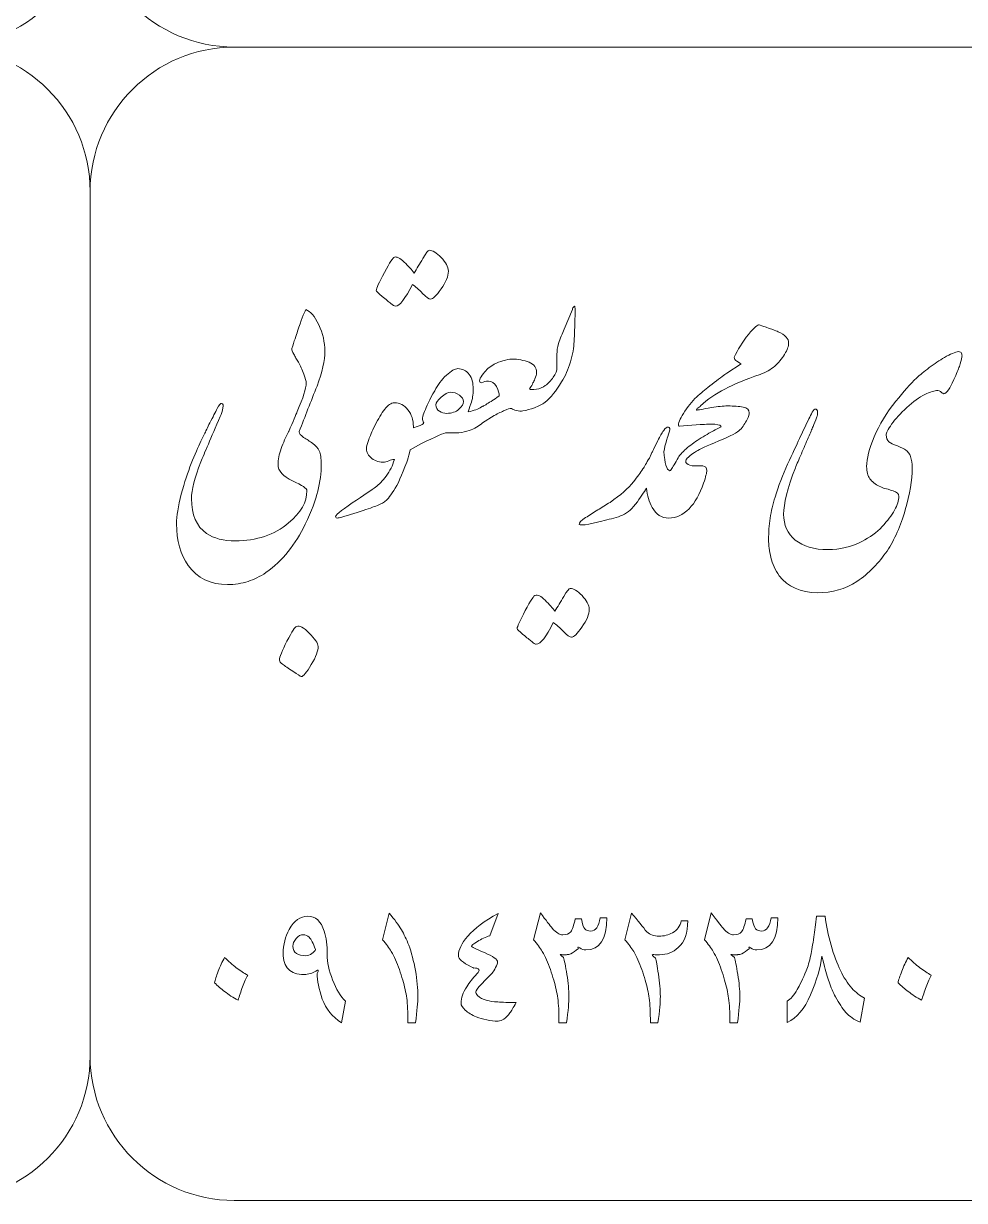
# Model space of a CAD drawing. Header units: millimetres. Extents: x 62 to 462, y 96 to 456.
# Drawn here: x 181.15 to 197.47, y 236.3 to 256.71 of the extents above; entities that cross this region are included whole.
import ezdxf

# ---------------------------------------------------------------- set-up
doc = ezdxf.new("R2010")
doc.units = ezdxf.units.MM
doc.header["$MEASUREMENT"] = 0
doc.layers.add('Layer 1', color=7, linetype='Continuous')

msp = doc.modelspace()

# ---------------------------------------------------------------- linework, layer by layer
at = {"layer": 'Layer 1', "color": 250, "lineweight": 18}
for points, knots in [([(164.8067, 276.3033), (164.8067, 276.3033), (179.8067, 276.3033), (179.8067, 276.3033), (181.1837, 276.3033), (182.3067, 275.1803), (182.3067, 273.8033), (182.3067, 273.8033), (182.3067, 258.8033), (182.3067, 258.8033), (182.3067, 257.4264), (181.1837, 256.3033), (179.8067, 256.3033), (179.8067, 256.3033), (164.8067, 256.3033), (164.8067, 256.3033), (163.4298, 256.3033), (162.3067, 257.4264), (162.3067, 258.8033), (162.3067, 258.8033), (162.3067, 273.8033), (162.3067, 273.8033), (162.3067, 275.1803), (163.4298, 276.3033), (164.8067, 276.3033)], [0, 0, 0, 0, 0.125, 0.125, 0.125, 0.25, 0.25, 0.25, 0.375, 0.375, 0.375, 0.5, 0.5, 0.5, 0.625, 0.625, 0.625, 0.75, 0.75, 0.75, 0.875, 0.875, 0.875, 1, 1, 1, 1]), ([(184.8067, 276.3033), (184.8067, 276.3033), (199.8067, 276.3033), (199.8067, 276.3033), (201.1837, 276.3033), (202.3067, 275.1803), (202.3067, 273.8033), (202.3067, 273.8033), (202.3067, 258.8033), (202.3067, 258.8033), (202.3067, 257.4264), (201.1837, 256.3033), (199.8067, 256.3033), (199.8067, 256.3033), (184.8067, 256.3033), (184.8067, 256.3033), (183.4298, 256.3033), (182.3067, 257.4264), (182.3067, 258.8033), (182.3067, 258.8033), (182.3067, 273.8033), (182.3067, 273.8033), (182.3067, 275.1803), (183.4298, 276.3033), (184.8067, 276.3033)], [0, 0, 0, 0, 0.125, 0.125, 0.125, 0.25, 0.25, 0.25, 0.375, 0.375, 0.375, 0.5, 0.5, 0.5, 0.625, 0.625, 0.625, 0.75, 0.75, 0.75, 0.875, 0.875, 0.875, 1, 1, 1, 1]), ([(164.8067, 256.3033), (164.8067, 256.3033), (179.8067, 256.3033), (179.8067, 256.3033), (181.1837, 256.3033), (182.3067, 255.1803), (182.3067, 253.8033), (182.3067, 253.8033), (182.3067, 238.8033), (182.3067, 238.8033), (182.3067, 237.4264), (181.1837, 236.3033), (179.8067, 236.3033), (179.8067, 236.3033), (164.8067, 236.3033), (164.8067, 236.3033), (163.4298, 236.3033), (162.3067, 237.4264), (162.3067, 238.8033), (162.3067, 238.8033), (162.3067, 253.8033), (162.3067, 253.8033), (162.3067, 255.1803), (163.4298, 256.3033), (164.8067, 256.3033)], [0, 0, 0, 0, 0.125, 0.125, 0.125, 0.25, 0.25, 0.25, 0.375, 0.375, 0.375, 0.5, 0.5, 0.5, 0.625, 0.625, 0.625, 0.75, 0.75, 0.75, 0.875, 0.875, 0.875, 1, 1, 1, 1]), ([(184.8067, 256.3033), (184.8067, 256.3033), (199.8067, 256.3033), (199.8067, 256.3033), (201.1837, 256.3033), (202.3067, 255.1803), (202.3067, 253.8033), (202.3067, 253.8033), (202.3067, 238.8033), (202.3067, 238.8033), (202.3067, 237.4264), (201.1837, 236.3033), (199.8067, 236.3033), (199.8067, 236.3033), (184.8067, 236.3033), (184.8067, 236.3033), (183.4298, 236.3033), (182.3067, 237.4264), (182.3067, 238.8033), (182.3067, 238.8033), (182.3067, 253.8033), (182.3067, 253.8033), (182.3067, 255.1803), (183.4298, 256.3033), (184.8067, 256.3033)], [0, 0, 0, 0, 0.125, 0.125, 0.125, 0.25, 0.25, 0.25, 0.375, 0.375, 0.375, 0.5, 0.5, 0.5, 0.625, 0.625, 0.625, 0.75, 0.75, 0.75, 0.875, 0.875, 0.875, 1, 1, 1, 1]), ([(187.2684, 252.0841), (187.2684, 252.1147), (187.3154, 252.217), (187.4095, 252.3945), (187.5036, 252.5709), (187.5612, 252.6591), (187.5812, 252.6591), (187.62, 252.6756), (187.6776, 252.6474), (187.7517, 252.5756), (187.827, 252.5027), (187.8834, 252.4392), (187.9222, 252.3839), (187.9681, 252.4592), (188.0198, 252.545), (188.0763, 252.6391), (188.1327, 252.7332), (188.1692, 252.7802), (188.188, 252.7802), (188.2456, 252.7802), (188.3138, 252.7379), (188.3926, 252.6544), (188.4726, 252.5709), (188.5137, 252.4921), (188.5184, 252.418), (188.5184, 252.331), (188.4761, 252.2275), (188.3914, 252.1088), (188.3079, 251.9912), (188.2479, 251.9324), (188.208, 251.9324), (188.1833, 251.9324), (188.1374, 251.9665), (188.0704, 252.0323), (188.0045, 252.0994), (187.9457, 252.1511), (187.8952, 252.1876), (187.7705, 251.9371), (187.6717, 251.8124), (187.5988, 251.8124), (187.58, 251.8124), (187.5542, 251.8266), (187.5189, 251.8571), (187.4871, 251.8842), (187.4377, 251.9253), (187.3695, 251.9806), (187.3013, 252.0359), (187.2684, 252.07), (187.2684, 252.0841)], [0, 0, 0, 0, 0.0625, 0.0625, 0.0625, 0.125, 0.125, 0.125, 0.1875, 0.1875, 0.1875, 0.25, 0.25, 0.25, 0.3125, 0.3125, 0.3125, 0.375, 0.375, 0.375, 0.4375, 0.4375, 0.4375, 0.5, 0.5, 0.5, 0.5625, 0.5625, 0.5625, 0.625, 0.625, 0.625, 0.6875, 0.6875, 0.6875, 0.75, 0.75, 0.75, 0.8125, 0.8125, 0.8125, 0.875, 0.875, 0.875, 0.9375, 0.9375, 0.9375, 1, 1, 1, 1]), ([(186.0655, 248.6092), (186.0655, 248.6481), (185.9831, 248.7057), (185.8173, 248.7809), (185.6492, 248.8597), (185.5657, 248.955), (185.5657, 249.0679), (185.5657, 249.1478), (185.5833, 249.2395), (185.6198, 249.3418), (185.6551, 249.443), (185.6974, 249.5406), (185.748, 249.6323), (185.748, 249.6323), (185.7492, 249.6344), (185.7492, 249.6344), (185.7492, 249.6344), (185.7491, 249.6347), (185.7491, 249.6347), (185.8267, 249.8181), (185.8761, 249.9345), (185.8973, 249.9827), (186.0008, 250.2238), (186.0525, 250.3884), (186.0525, 250.4755), (186.0525, 250.5049), (186.0384, 250.5566), (186.0102, 250.6307), (185.9784, 250.7106), (185.9478, 250.7812), (185.9173, 250.84), (185.9043, 250.8635), (185.8902, 250.8859), (185.8761, 250.9094), (185.862, 250.9329), (185.8502, 250.9552), (185.8385, 250.9788), (185.8103, 251.0199), (185.7997, 251.0517), (185.8044, 251.0752), (185.8244, 251.1387), (185.8432, 251.1963), (185.8596, 251.2469), (185.8749, 251.2974), (185.8902, 251.3409), (185.9043, 251.3774), (185.9655, 251.562), (186.0125, 251.6855), (186.0454, 251.7502), (186.1231, 251.7243), (186.1995, 251.6373), (186.2724, 251.4879), (186.3418, 251.3386), (186.3759, 251.1857), (186.3759, 251.0305), (186.3759, 250.8694), (186.3312, 250.6671), (186.2418, 250.4237), (186.1889, 250.2932), (186.136, 250.1615), (186.0842, 250.0286), (186.0325, 249.8969), (185.9819, 249.7652), (185.9314, 249.6347), (185.9314, 249.6347), (185.9311, 249.6341), (185.9311, 249.6341), (185.9311, 249.6341), (185.9314, 249.6323), (185.9314, 249.6323), (185.9314, 249.6006), (185.9573, 249.5676), (186.009, 249.5359), (186.0607, 249.5041), (186.1125, 249.4688), (186.1654, 249.4312), (186.2183, 249.3924), (186.256, 249.3501), (186.2795, 249.3019), (186.3018, 249.249), (186.3136, 249.1713), (186.3136, 249.0679), (186.3136, 248.9162), (186.2936, 248.7609), (186.2548, 248.6022), (186.216, 248.4481), (186.1431, 248.2576), (186.0372, 248.0307), (185.8702, 247.6791), (185.6433, 247.3992), (185.3552, 247.1899), (185.2505, 247.1229), (185.1471, 247.0723), (185.0459, 247.0382), (184.9354, 247.0018), (184.8166, 246.9829), (184.6908, 246.9829), (184.3945, 246.9829), (184.1675, 247.0935), (184.0088, 247.3134), (183.8735, 247.5015), (183.8053, 247.7438), (183.8053, 248.0377), (183.8053, 248.1683), (183.8324, 248.3388), (183.8876, 248.5505), (183.9429, 248.7551), (184.0005, 248.9315), (184.0605, 249.0808), (184.1252, 249.2348), (184.1793, 249.3654), (184.2251, 249.47), (184.2392, 249.4959), (184.2592, 249.5347), (184.2839, 249.5864), (184.3098, 249.637), (184.3415, 249.7052), (184.3804, 249.7875), (184.4086, 249.8381), (184.4333, 249.8839), (184.4544, 249.9251), (184.4768, 249.9663), (184.4944, 250.0039), (184.5085, 250.0356), (184.5426, 250.098), (184.5685, 250.1274), (184.5873, 250.125), (184.6132, 250.1203), (184.6191, 250.0944), (184.6085, 250.0462), (184.5967, 249.9886), (184.5814, 249.9392), (184.5638, 249.8981), (184.4003, 249.5206), (184.2875, 249.2584), (184.2251, 249.109), (184.1181, 248.835), (184.064, 248.6245), (184.064, 248.4752), (184.064, 248.1918), (184.151, 247.9907), (184.3251, 247.8684), (184.4544, 247.7837), (184.6202, 247.7414), (184.8249, 247.7414), (185.1929, 247.7414), (185.4998, 247.8449), (185.748, 248.0507), (185.9596, 248.2282), (186.0655, 248.414), (186.0655, 248.6092)], [0, 0, 0, 0, 0.02, 0.02, 0.02, 0.04, 0.04, 0.04, 0.06, 0.06, 0.06, 0.08, 0.08, 0.08, 0.1, 0.1, 0.1, 0.12, 0.12, 0.12, 0.14, 0.14, 0.14, 0.16, 0.16, 0.16, 0.18, 0.18, 0.18, 0.2, 0.2, 0.2, 0.22, 0.22, 0.22, 0.24, 0.24, 0.24, 0.26, 0.26, 0.26, 0.28, 0.28, 0.28, 0.3, 0.3, 0.3, 0.32, 0.32, 0.32, 0.34, 0.34, 0.34, 0.36, 0.36, 0.36, 0.38, 0.38, 0.38, 0.4, 0.4, 0.4, 0.42, 0.42, 0.42, 0.44, 0.44, 0.44, 0.46, 0.46, 0.46, 0.48, 0.48, 0.48, 0.5, 0.5, 0.5, 0.52, 0.52, 0.52, 0.54, 0.54, 0.54, 0.56, 0.56, 0.56, 0.58, 0.58, 0.58, 0.6, 0.6, 0.6, 0.62, 0.62, 0.62, 0.64, 0.64, 0.64, 0.66, 0.66, 0.66, 0.68, 0.68, 0.68, 0.7, 0.7, 0.7, 0.72, 0.72, 0.72, 0.74, 0.74, 0.74, 0.76, 0.76, 0.76, 0.78, 0.78, 0.78, 0.8, 0.8, 0.8, 0.82, 0.82, 0.82, 0.84, 0.84, 0.84, 0.86, 0.86, 0.86, 0.88, 0.88, 0.88, 0.9, 0.9, 0.9, 0.92, 0.92, 0.92, 0.94, 0.94, 0.94, 0.96, 0.96, 0.96, 0.98, 0.98, 0.98, 1, 1, 1, 1]), ([(190.1965, 250.4343), (190.2517, 250.4731), (190.2988, 250.5213), (190.3376, 250.5789), (190.3787, 250.6366), (190.3999, 250.6942), (190.3999, 250.7518), (190.3999, 250.7518), (190.3999, 250.9788), (190.3999, 250.9788), (190.3999, 251.034), (190.4093, 251.0952), (190.427, 251.161), (190.4599, 251.2527), (190.4928, 251.3374), (190.5269, 251.4127), (190.5269, 251.4127), (190.668, 251.7537), (190.668, 251.7537), (190.6704, 251.7702), (190.6821, 251.789), (190.7033, 251.809), (190.7127, 251.809), (190.7162, 251.7854), (190.7162, 251.7372), (190.7162, 251.7372), (190.7104, 251.4926), (190.7104, 251.4926), (190.7104, 251.4926), (190.6962, 251.1963), (190.6962, 251.1963), (190.6962, 251.0928), (190.6751, 250.9752), (190.6339, 250.8447), (190.5951, 250.713), (190.5445, 250.5978), (190.4822, 250.4966), (190.3885, 250.3432), (190.2937, 250.2259), (190.1976, 250.146), (190.1976, 250.146), (190.1965, 250.1438), (190.1965, 250.1438), (190.1412, 250.1074), (190.0789, 250.0756), (190.0107, 250.0498), (189.9413, 250.0227), (189.8743, 250.0051), (189.8108, 249.9957), (189.7755, 249.9886), (189.739, 249.991), (189.7002, 250.0004), (189.6614, 250.011), (189.6308, 250.0227), (189.6108, 250.0368), (189.5826, 250.0368), (189.5438, 250.0251), (189.4933, 250.0027), (189.445, 249.9816), (189.3851, 249.9522), (189.3145, 249.9134), (189.3145, 249.9134), (189.1111, 249.7852), (189.1111, 249.7852), (189.1111, 249.7852), (189.1108, 249.7861), (189.1108, 249.7861), (189.0462, 249.7286), (188.9686, 249.6851), (188.8771, 249.6558), (188.7736, 249.6158), (188.6431, 249.6041), (188.4843, 249.617), (188.4514, 249.617), (188.3044, 249.5523), (188.0398, 249.4206), (188.0398, 249.4206), (187.8581, 249.3204), (187.8581, 249.3204), (187.8581, 249.3204), (187.8446, 249.2678), (187.8446, 249.2678), (187.8305, 249.2101), (187.8129, 249.1549), (187.7952, 249.1043), (187.7141, 248.8821), (187.64, 248.7174), (187.5706, 248.6116), (187.5024, 248.5058), (187.4483, 248.4411), (187.4095, 248.4152), (187.3696, 248.3905), (187.3119, 248.3635), (187.2331, 248.3341), (187.1555, 248.3059), (187.0368, 248.2659), (186.8768, 248.2141), (186.7169, 248.1624), (186.6228, 248.1365), (186.5923, 248.1365), (186.5746, 248.1365), (186.5652, 248.1412), (186.5652, 248.1506), (186.5464, 248.1753), (186.6417, 248.2588), (186.851, 248.3988), (187.0603, 248.5387), (187.1955, 248.6304), (187.2555, 248.6739), (187.3166, 248.7174), (187.379, 248.7809), (187.4413, 248.8656), (187.5048, 248.9491), (187.5518, 249.0443), (187.5812, 249.149), (187.5495, 249.1537), (187.5165, 249.1478), (187.4836, 249.1302), (187.4495, 249.1137), (187.4166, 249.1043), (187.3848, 249.1043), (187.3002, 249.1067), (187.2284, 249.1349), (187.1708, 249.1878), (187.1144, 249.2395), (187.0897, 249.2983), (187.0991, 249.363), (187.1085, 249.4018), (187.1214, 249.4477), (187.1391, 249.4994), (187.1555, 249.5512), (187.192, 249.6335), (187.2473, 249.7452), (187.3025, 249.8581), (187.3578, 249.951), (187.4142, 250.0239), (187.4707, 250.098), (187.5259, 250.1344), (187.5812, 250.1344), (187.6753, 250.1344), (187.7541, 250.0944), (187.8176, 250.0145), (187.8811, 249.9333), (187.9117, 249.8369), (187.9117, 249.7252), (187.9117, 249.7252), (187.9115, 249.7016), (187.9115, 249.7016), (187.9115, 249.7016), (187.9763, 249.724), (187.9763, 249.724), (188.0527, 249.7522), (188.0916, 249.7722), (188.0916, 249.7863), (188.0774, 249.8098), (188.0704, 249.8381), (188.0704, 249.8722), (188.0751, 249.9027), (188.0868, 249.9404), (188.1057, 249.9862), (188.1374, 250.0709), (188.1962, 250.1908), (188.2809, 250.3449), (188.3338, 250.446), (188.4008, 250.5354), (188.4843, 250.613), (188.5666, 250.6894), (188.6337, 250.7271), (188.6842, 250.7271), (188.7642, 250.7271), (188.83, 250.693), (188.8806, 250.6271), (188.9265, 250.5624), (188.9488, 250.4778), (188.9488, 250.3719), (188.9488, 250.2779), (188.9359, 250.1932), (188.91, 250.1191), (188.8829, 250.0439), (188.8665, 249.998), (188.8594, 249.9792), (188.8594, 249.9792), (188.9006, 249.9862), (188.9006, 249.9862), (188.99, 250.0086), (189.0605, 250.0391), (189.1111, 250.0756), (189.1111, 250.0756), (189.1132, 250.072), (189.1132, 250.072), (189.1543, 250.0933), (189.2123, 250.1282), (189.2863, 250.178), (189.3028, 250.1874), (189.3404, 250.2144), (189.4004, 250.2579), (189.4004, 250.2944), (189.3839, 250.3473), (189.3521, 250.4167), (189.318, 250.479), (189.271, 250.5096), (189.211, 250.5096), (189.1722, 250.5096), (189.1322, 250.5002), (189.0899, 250.4813), (189.0605, 250.4813), (189.0511, 250.5013), (189.0629, 250.5401), (189.0723, 250.5684), (189.0923, 250.6025), (189.1252, 250.6436), (189.1758, 250.7083), (189.2381, 250.7624), (189.3145, 250.8059), (189.3627, 250.8318), (189.4121, 250.8506), (189.4627, 250.8647), (189.525, 250.8835), (189.5767, 250.8929), (189.6214, 250.8929), (189.7261, 250.8929), (189.8249, 250.8741), (189.9178, 250.8376), (190.0048, 250.8035), (190.0483, 250.7436), (190.0483, 250.6577), (190.0483, 250.6283), (190.0377, 250.5919), (190.0177, 250.5484), (190.006, 250.5225), (189.9954, 250.499), (189.9848, 250.479), (189.9742, 250.4578), (189.9554, 250.4237), (189.9272, 250.3755), (189.9436, 250.3614), (189.9824, 250.3602), (190.0448, 250.3696), (190.1071, 250.3802), (190.1576, 250.4014), (190.1965, 250.4343)], [0, 0, 0, 0, 0.0125, 0.0125, 0.0125, 0.025, 0.025, 0.025, 0.0375, 0.0375, 0.0375, 0.05, 0.05, 0.05, 0.0625, 0.0625, 0.0625, 0.075, 0.075, 0.075, 0.0875, 0.0875, 0.0875, 0.1, 0.1, 0.1, 0.1125, 0.1125, 0.1125, 0.125, 0.125, 0.125, 0.1375, 0.1375, 0.1375, 0.15, 0.15, 0.15, 0.1625, 0.1625, 0.1625, 0.175, 0.175, 0.175, 0.1875, 0.1875, 0.1875, 0.2, 0.2, 0.2, 0.2125, 0.2125, 0.2125, 0.225, 0.225, 0.225, 0.2375, 0.2375, 0.2375, 0.25, 0.25, 0.25, 0.2625, 0.2625, 0.2625, 0.275, 0.275, 0.275, 0.2875, 0.2875, 0.2875, 0.3, 0.3, 0.3, 0.3125, 0.3125, 0.3125, 0.325, 0.325, 0.325, 0.3375, 0.3375, 0.3375, 0.35, 0.35, 0.35, 0.3625, 0.3625, 0.3625, 0.375, 0.375, 0.375, 0.3875, 0.3875, 0.3875, 0.4, 0.4, 0.4, 0.4125, 0.4125, 0.4125, 0.425, 0.425, 0.425, 0.4375, 0.4375, 0.4375, 0.45, 0.45, 0.45, 0.4625, 0.4625, 0.4625, 0.475, 0.475, 0.475, 0.4875, 0.4875, 0.4875, 0.5, 0.5, 0.5, 0.5125, 0.5125, 0.5125, 0.525, 0.525, 0.525, 0.5375, 0.5375, 0.5375, 0.55, 0.55, 0.55, 0.5625, 0.5625, 0.5625, 0.575, 0.575, 0.575, 0.5875, 0.5875, 0.5875, 0.6, 0.6, 0.6, 0.6125, 0.6125, 0.6125, 0.625, 0.625, 0.625, 0.6375, 0.6375, 0.6375, 0.65, 0.65, 0.65, 0.6625, 0.6625, 0.6625, 0.675, 0.675, 0.675, 0.6875, 0.6875, 0.6875, 0.7, 0.7, 0.7, 0.7125, 0.7125, 0.7125, 0.725, 0.725, 0.725, 0.7375, 0.7375, 0.7375, 0.75, 0.75, 0.75, 0.7625, 0.7625, 0.7625, 0.775, 0.775, 0.775, 0.7875, 0.7875, 0.7875, 0.8, 0.8, 0.8, 0.8125, 0.8125, 0.8125, 0.825, 0.825, 0.825, 0.8375, 0.8375, 0.8375, 0.85, 0.85, 0.85, 0.8625, 0.8625, 0.8625, 0.875, 0.875, 0.875, 0.8875, 0.8875, 0.8875, 0.9, 0.9, 0.9, 0.9125, 0.9125, 0.9125, 0.925, 0.925, 0.925, 0.9375, 0.9375, 0.9375, 0.95, 0.95, 0.95, 0.9625, 0.9625, 0.9625, 0.975, 0.975, 0.975, 0.9875, 0.9875, 0.9875, 1, 1, 1, 1]), ([(192.8812, 250.2896), (192.9388, 250.3379), (193.0211, 250.4037), (193.1293, 250.4896), (193.2351, 250.5695), (193.3069, 250.6224), (193.3468, 250.6471), (193.3468, 250.6471), (193.5938, 250.8094), (193.5938, 250.8094), (193.5879, 250.8141), (193.5632, 250.8294), (193.5221, 250.8541), (193.4903, 250.8706), (193.4738, 250.8929), (193.4738, 250.9235), (193.5338, 251.0563), (193.6161, 251.1881), (193.722, 251.3198), (193.8254, 251.4432), (193.8854, 251.4997), (193.9042, 251.4879), (194.09, 251.4244), (194.2006, 251.3833), (194.2347, 251.368), (194.357, 251.3103), (194.4181, 251.2445), (194.4181, 251.1716), (194.4181, 251.121), (194.3946, 251.0552), (194.3487, 250.9752), (194.2982, 250.8964), (194.2405, 250.8294), (194.177, 250.7718), (194.1053, 250.7118), (194.0218, 250.6636), (193.9254, 250.6271), (193.6749, 250.5425), (193.4703, 250.4578), (193.3104, 250.3731), (193.153, 250.291), (193.0115, 250.194), (192.8872, 250.0812), (192.8872, 250.0812), (192.8823, 250.0733), (192.8823, 250.0733), (192.8565, 250.058), (192.84, 250.0427), (192.8318, 250.0286), (192.8235, 250.0145), (192.82, 250.0074), (192.82, 250.0051), (192.84, 250.0098), (192.927, 250.0251), (193.0787, 250.0533), (193.1904, 250.0709), (193.2845, 250.0803), (193.3609, 250.0803), (193.4703, 250.0803), (193.5608, 250.0733), (193.629, 250.0603), (193.7008, 250.0462), (193.7361, 250.0133), (193.7361, 249.9604), (193.7361, 249.9392), (193.7231, 249.9004), (193.6984, 249.8428), (193.6655, 249.7828), (193.6243, 249.7228), (193.5738, 249.6641), (193.5397, 249.6241), (193.4174, 249.5617), (193.2069, 249.4747), (192.9976, 249.3865), (192.8682, 249.3277), (192.82, 249.2972), (192.7718, 249.2654), (192.7353, 249.2395), (192.7095, 249.2196), (192.6956, 249.2012), (192.6804, 249.1876), (192.664, 249.179), (192.6281, 249.1378), (192.6233, 249.105), (192.6507, 249.0808), (192.6777, 249.0549), (192.7236, 249.042), (192.7883, 249.0408), (192.8529, 249.0396), (192.9, 249.0396), (192.9294, 249.0396), (192.9752, 249.0349), (192.9988, 249.0079), (192.9988, 248.9597), (192.9988, 248.9256), (192.9799, 248.8527), (192.9435, 248.7433), (192.8788, 248.5505), (192.7953, 248.4023), (192.6918, 248.2988), (192.5837, 248.1906), (192.4661, 248.1365), (192.3367, 248.1365), (192.2156, 248.1365), (192.1203, 248.1977), (192.051, 248.3188), (191.9982, 248.4152), (191.9658, 248.5273), (191.955, 248.6547), (191.9082, 248.5842), (191.845, 248.4918), (191.7652, 248.3776), (191.717, 248.3176), (191.6758, 248.2753), (191.6405, 248.2506), (191.5947, 248.2177), (191.5488, 248.1918), (191.5018, 248.173), (191.4548, 248.153), (191.403, 248.1377), (191.3466, 248.1248), (191.2901, 248.1118), (191.2349, 248.0989), (191.1796, 248.0848), (191.1796, 248.0848), (190.9515, 248.0295), (190.9515, 248.0295), (190.8597, 248.0142), (190.8033, 248.0119), (190.7833, 248.0225), (190.7833, 248.0554), (190.8209, 248.0954), (190.8974, 248.1436), (190.9656, 248.1871), (191.0361, 248.2318), (191.1067, 248.2765), (191.1784, 248.3211), (191.249, 248.3647), (191.3207, 248.4082), (191.5018, 248.5352), (191.6382, 248.6539), (191.7276, 248.7633), (191.7958, 248.8491), (191.8499, 248.9232), (191.8887, 248.9879), (191.9145, 249.0243), (191.9522, 249.0878), (192.0027, 249.1772), (192.0027, 249.1772), (192.0361, 249.2455), (192.0361, 249.2455), (192.044, 249.2642), (192.0525, 249.2821), (192.0616, 249.2995), (192.0657, 249.3079), (192.0699, 249.3159), (192.0743, 249.3238), (192.0743, 249.3238), (192.1509, 249.4806), (192.1509, 249.4806), (192.185, 249.5512), (192.2191, 249.6088), (192.2509, 249.6523), (192.2802, 249.6958), (192.3085, 249.717), (192.3332, 249.7146), (192.3567, 249.7029), (192.3637, 249.6805), (192.3543, 249.6452), (192.3285, 249.57), (192.3132, 249.5206), (192.3061, 249.4971), (192.28, 249.4103), (192.263, 249.3417), (192.2554, 249.292), (192.267, 249.084), (192.301, 248.9713), (192.3579, 248.9526), (192.3826, 248.9785), (192.419, 249.0338), (192.4649, 249.1184), (192.4919, 249.169), (192.5131, 249.2031), (192.526, 249.2219), (192.5295, 249.2262), (192.5334, 249.2299), (192.5378, 249.233), (192.5585, 249.2585), (192.5841, 249.2855), (192.613, 249.3124), (192.6848, 249.3771), (192.7565, 249.4324), (192.8306, 249.4806), (192.9247, 249.5429), (193.0152, 249.597), (193.1022, 249.6429), (193.1093, 249.6476), (193.1587, 249.6723), (193.2504, 249.7158), (193.2504, 249.7381), (193.2139, 249.7546), (193.1399, 249.764), (193.0764, 249.7664), (192.9893, 249.764), (192.8823, 249.7569), (192.8823, 249.7569), (192.5237, 249.7287), (192.5237, 249.7287), (192.5072, 249.7287), (192.5025, 249.7428), (192.5096, 249.7699), (192.5237, 249.8299), (192.5684, 249.9169), (192.646, 250.0286), (192.7214, 250.14), (192.7991, 250.225), (192.8791, 250.2849), (192.8791, 250.2849), (192.8812, 250.2896), (192.8812, 250.2896)], [0, 0, 0, 0, 0.0136986, 0.0136986, 0.0136986, 0.0273973, 0.0273973, 0.0273973, 0.0410959, 0.0410959, 0.0410959, 0.0547945, 0.0547945, 0.0547945, 0.0684932, 0.0684932, 0.0684932, 0.0821918, 0.0821918, 0.0821918, 0.0958904, 0.0958904, 0.0958904, 0.109589, 0.109589, 0.109589, 0.1232877, 0.1232877, 0.1232877, 0.1369863, 0.1369863, 0.1369863, 0.1506849, 0.1506849, 0.1506849, 0.1643836, 0.1643836, 0.1643836, 0.1780822, 0.1780822, 0.1780822, 0.1917808, 0.1917808, 0.1917808, 0.2054795, 0.2054795, 0.2054795, 0.2191781, 0.2191781, 0.2191781, 0.2328767, 0.2328767, 0.2328767, 0.2465753, 0.2465753, 0.2465753, 0.260274, 0.260274, 0.260274, 0.2739726, 0.2739726, 0.2739726, 0.2876712, 0.2876712, 0.2876712, 0.3013699, 0.3013699, 0.3013699, 0.3150685, 0.3150685, 0.3150685, 0.3287671, 0.3287671, 0.3287671, 0.3424658, 0.3424658, 0.3424658, 0.3561644, 0.3561644, 0.3561644, 0.369863, 0.369863, 0.369863, 0.3835616, 0.3835616, 0.3835616, 0.3972603, 0.3972603, 0.3972603, 0.4109589, 0.4109589, 0.4109589, 0.4246575, 0.4246575, 0.4246575, 0.4383562, 0.4383562, 0.4383562, 0.4520548, 0.4520548, 0.4520548, 0.4657534, 0.4657534, 0.4657534, 0.4794521, 0.4794521, 0.4794521, 0.4931507, 0.4931507, 0.4931507, 0.5068493, 0.5068493, 0.5068493, 0.5205479, 0.5205479, 0.5205479, 0.5342466, 0.5342466, 0.5342466, 0.5479452, 0.5479452, 0.5479452, 0.5616438, 0.5616438, 0.5616438, 0.5753425, 0.5753425, 0.5753425, 0.5890411, 0.5890411, 0.5890411, 0.6027397, 0.6027397, 0.6027397, 0.6164384, 0.6164384, 0.6164384, 0.630137, 0.630137, 0.630137, 0.6438356, 0.6438356, 0.6438356, 0.6575342, 0.6575342, 0.6575342, 0.6712329, 0.6712329, 0.6712329, 0.6849315, 0.6849315, 0.6849315, 0.6986301, 0.6986301, 0.6986301, 0.7123288, 0.7123288, 0.7123288, 0.7260274, 0.7260274, 0.7260274, 0.739726, 0.739726, 0.739726, 0.7534247, 0.7534247, 0.7534247, 0.7671233, 0.7671233, 0.7671233, 0.7808219, 0.7808219, 0.7808219, 0.7945205, 0.7945205, 0.7945205, 0.8082192, 0.8082192, 0.8082192, 0.8219178, 0.8219178, 0.8219178, 0.8356164, 0.8356164, 0.8356164, 0.8493151, 0.8493151, 0.8493151, 0.8630137, 0.8630137, 0.8630137, 0.8767123, 0.8767123, 0.8767123, 0.890411, 0.890411, 0.890411, 0.9041096, 0.9041096, 0.9041096, 0.9178082, 0.9178082, 0.9178082, 0.9315068, 0.9315068, 0.9315068, 0.9452055, 0.9452055, 0.9452055, 0.9589041, 0.9589041, 0.9589041, 0.9726027, 0.9726027, 0.9726027, 0.9863014, 0.9863014, 0.9863014, 1, 1, 1, 1]), ([(197.4214, 250.9341), (197.4132, 250.8764), (197.3979, 250.8212), (197.3791, 250.7671), (197.3591, 250.713), (197.3273, 250.6377), (197.2827, 250.5413), (197.238, 250.4449), (197.2109, 250.3896), (197.2015, 250.3755), (197.1651, 250.3179), (197.1321, 250.2896), (197.1051, 250.2896), (197.0839, 250.3038), (197.0663, 250.3167), (197.0498, 250.3296), (197.0334, 250.3426), (197.0192, 250.3484), (197.0051, 250.3484), (196.9475, 250.3484), (196.8723, 250.3249), (196.7782, 250.2779), (196.6829, 250.2308), (196.5806, 250.1556), (196.4677, 250.0521), (196.3548, 249.9486), (196.2667, 249.8522), (196.2032, 249.7628), (196.1408, 249.6735), (196.1091, 249.6111), (196.1091, 249.577), (196.1091, 249.5265), (196.1244, 249.4865), (196.1573, 249.4594), (196.1843, 249.4383), (196.2337, 249.4148), (196.3055, 249.3877), (196.376, 249.3595), (196.4242, 249.3371), (196.4466, 249.3183), (196.523, 249.2654), (196.5606, 249.1619), (196.5606, 249.0079), (196.5606, 248.795), (196.5207, 248.5505), (196.4395, 248.2765), (196.3596, 248.0013), (196.2537, 247.7638), (196.1232, 247.5615), (196.0562, 247.4674), (195.9786, 247.3733), (195.8892, 247.2793), (195.7998, 247.184), (195.7034, 247.1041), (195.5999, 247.037), (195.4023, 246.9065), (195.1742, 246.8407), (194.9179, 246.8407), (194.6262, 246.8454), (194.404, 246.9441), (194.2523, 247.137), (194.1841, 247.2358), (194.1359, 247.3404), (194.11, 247.451), (194.083, 247.5615), (194.07, 247.6662), (194.07, 247.7649), (194.07, 247.8908), (194.0794, 248.0142), (194.0971, 248.1353), (194.1159, 248.2553), (194.1441, 248.3764), (194.1829, 248.4987), (194.2429, 248.6963), (194.3146, 248.8868), (194.4005, 249.0702), (194.4851, 249.2537), (194.5533, 249.4018), (194.6062, 249.5147), (194.6062, 249.5147), (194.7685, 249.8593), (194.7685, 249.8593), (194.7873, 249.8981), (194.8062, 249.9357), (194.8273, 249.9733), (194.8473, 250.0098), (194.8661, 250.0274), (194.8826, 250.0274), (194.9049, 250.0274), (194.9179, 250.0098), (194.919, 249.9733), (194.9202, 249.9357), (194.9155, 249.9086), (194.9061, 249.8898), (194.8814, 249.824), (194.8591, 249.7675), (194.8414, 249.7228), (194.8226, 249.6782), (194.7956, 249.6135), (194.7579, 249.5288), (194.7215, 249.443), (194.6815, 249.3513), (194.6392, 249.2525), (194.5968, 249.1537), (194.5616, 249.0726), (194.5345, 249.0079), (194.3993, 248.6504), (194.3311, 248.3811), (194.3311, 248.2024), (194.3311, 248.0142), (194.3981, 247.8649), (194.5333, 247.7543), (194.6674, 247.6438), (194.8567, 247.5885), (195.1001, 247.5885), (195.3024, 247.5885), (195.4976, 247.6356), (195.6869, 247.7297), (195.8269, 247.8014), (195.9444, 247.8872), (196.0385, 247.9884), (196.1326, 248.0895), (196.2043, 248.1847), (196.2537, 248.2729), (196.3031, 248.3611), (196.3278, 248.4411), (196.3278, 248.5116), (196.3278, 248.5552), (196.2949, 248.5881), (196.229, 248.6081), (196.1632, 248.6292), (196.1161, 248.6433), (196.0867, 248.6504), (196.0585, 248.6563), (196.0256, 248.6692), (195.988, 248.688), (195.9174, 248.7221), (195.8633, 248.7656), (195.8257, 248.8174), (195.7892, 248.8691), (195.7704, 248.9397), (195.7704, 249.0291), (195.7704, 249.1643), (195.8151, 249.3371), (195.9033, 249.5453), (195.9915, 249.7546), (196.1161, 249.9604), (196.2772, 250.1626), (196.4089, 250.3273), (196.5289, 250.4625), (196.6359, 250.5648), (196.6935, 250.6177), (196.7676, 250.6789), (196.857, 250.7459), (196.9463, 250.8141), (197.0334, 250.8717), (197.1192, 250.9199), (197.2227, 250.9799), (197.3038, 251.014), (197.3638, 251.0234), (197.3885, 251.0234), (197.4061, 251.0128), (197.4155, 250.9928), (197.4238, 250.9717), (197.4261, 250.9529), (197.4214, 250.9341)], [0, 0, 0, 0, 0.0181818, 0.0181818, 0.0181818, 0.0363636, 0.0363636, 0.0363636, 0.0545455, 0.0545455, 0.0545455, 0.0727273, 0.0727273, 0.0727273, 0.0909091, 0.0909091, 0.0909091, 0.1090909, 0.1090909, 0.1090909, 0.1272727, 0.1272727, 0.1272727, 0.1454545, 0.1454545, 0.1454545, 0.1636364, 0.1636364, 0.1636364, 0.1818182, 0.1818182, 0.1818182, 0.2, 0.2, 0.2, 0.2181818, 0.2181818, 0.2181818, 0.2363636, 0.2363636, 0.2363636, 0.2545455, 0.2545455, 0.2545455, 0.2727273, 0.2727273, 0.2727273, 0.2909091, 0.2909091, 0.2909091, 0.3090909, 0.3090909, 0.3090909, 0.3272727, 0.3272727, 0.3272727, 0.3454545, 0.3454545, 0.3454545, 0.3636364, 0.3636364, 0.3636364, 0.3818182, 0.3818182, 0.3818182, 0.4, 0.4, 0.4, 0.4181818, 0.4181818, 0.4181818, 0.4363636, 0.4363636, 0.4363636, 0.4545455, 0.4545455, 0.4545455, 0.4727273, 0.4727273, 0.4727273, 0.4909091, 0.4909091, 0.4909091, 0.5090909, 0.5090909, 0.5090909, 0.5272727, 0.5272727, 0.5272727, 0.5454545, 0.5454545, 0.5454545, 0.5636364, 0.5636364, 0.5636364, 0.5818182, 0.5818182, 0.5818182, 0.6, 0.6, 0.6, 0.6181818, 0.6181818, 0.6181818, 0.6363636, 0.6363636, 0.6363636, 0.6545455, 0.6545455, 0.6545455, 0.6727273, 0.6727273, 0.6727273, 0.6909091, 0.6909091, 0.6909091, 0.7090909, 0.7090909, 0.7090909, 0.7272727, 0.7272727, 0.7272727, 0.7454545, 0.7454545, 0.7454545, 0.7636364, 0.7636364, 0.7636364, 0.7818182, 0.7818182, 0.7818182, 0.8, 0.8, 0.8, 0.8181818, 0.8181818, 0.8181818, 0.8363636, 0.8363636, 0.8363636, 0.8545455, 0.8545455, 0.8545455, 0.8727273, 0.8727273, 0.8727273, 0.8909091, 0.8909091, 0.8909091, 0.9090909, 0.9090909, 0.9090909, 0.9272727, 0.9272727, 0.9272727, 0.9454545, 0.9454545, 0.9454545, 0.9636364, 0.9636364, 0.9636364, 0.9818182, 0.9818182, 0.9818182, 1, 1, 1, 1]), ([(188.7806, 250.1556), (188.7806, 250.1944), (188.7571, 250.232), (188.7113, 250.2685), (188.6607, 250.3014), (188.609, 250.3167), (188.556, 250.3167), (188.5055, 250.3167), (188.4514, 250.2884), (188.3949, 250.2308), (188.3326, 250.1756), (188.302, 250.132), (188.302, 250.1003), (188.302, 250.0497), (188.322, 250.0121), (188.3632, 249.9898), (188.3985, 249.9639), (188.4408, 249.9521), (188.4914, 249.9521), (188.576, 249.9521), (188.6466, 249.9756), (188.7007, 250.0239), (188.7536, 250.0721), (188.7806, 250.1156), (188.7806, 250.1556)], [0, 0, 0, 0, 0.125, 0.125, 0.125, 0.25, 0.25, 0.25, 0.375, 0.375, 0.375, 0.5, 0.5, 0.5, 0.625, 0.625, 0.625, 0.75, 0.75, 0.75, 0.875, 0.875, 0.875, 1, 1, 1, 1]), ([(189.7108, 246.221), (189.7108, 246.2069), (189.7449, 246.1728), (189.8119, 246.1175), (189.8802, 246.0622), (189.9295, 246.0211), (189.9625, 245.994), (189.9966, 245.9634), (190.0236, 245.9493), (190.0413, 245.9493), (190.1153, 245.9493), (190.2141, 246.074), (190.3376, 246.3244), (190.3882, 246.288), (190.4469, 246.2363), (190.514, 246.1692), (190.5798, 246.1022), (190.6257, 246.0693), (190.6516, 246.0693), (190.6904, 246.0693), (190.7515, 246.1281), (190.8338, 246.2457), (190.9185, 246.3644), (190.9608, 246.4679), (190.9608, 246.5549), (190.9573, 246.629), (190.915, 246.7078), (190.835, 246.7913), (190.7562, 246.8748), (190.688, 246.9171), (190.6304, 246.9171), (190.6128, 246.9171), (190.5751, 246.8701), (190.5187, 246.776), (190.4622, 246.6819), (190.4117, 246.5961), (190.3658, 246.5208), (190.3258, 246.5761), (190.2694, 246.6396), (190.1953, 246.7125), (190.12, 246.7842), (190.0636, 246.8125), (190.0248, 246.796), (190.0036, 246.796), (189.946, 246.7078), (189.8519, 246.5314), (189.7579, 246.3538), (189.7108, 246.2515), (189.7108, 246.221)], [0, 0, 0, 0, 0.0625, 0.0625, 0.0625, 0.125, 0.125, 0.125, 0.1875, 0.1875, 0.1875, 0.25, 0.25, 0.25, 0.3125, 0.3125, 0.3125, 0.375, 0.375, 0.375, 0.4375, 0.4375, 0.4375, 0.5, 0.5, 0.5, 0.5625, 0.5625, 0.5625, 0.625, 0.625, 0.625, 0.6875, 0.6875, 0.6875, 0.75, 0.75, 0.75, 0.8125, 0.8125, 0.8125, 0.875, 0.875, 0.875, 0.9375, 0.9375, 0.9375, 1, 1, 1, 1]), ([(185.5904, 245.673), (185.5904, 245.6483), (185.608, 245.6236), (185.6421, 245.6013), (185.6809, 245.573), (185.7409, 245.533), (185.8232, 245.479), (185.9043, 245.4249), (185.9525, 245.3943), (185.9655, 245.3872), (186.0031, 245.3872), (186.0607, 245.4566), (186.1419, 245.5942), (186.2218, 245.7318), (186.2618, 245.8376), (186.2618, 245.9105), (186.2548, 245.9658), (186.203, 246.0422), (186.1066, 246.1398), (186.0102, 246.2374), (185.9373, 246.2762), (185.8867, 246.2551), (185.8608, 246.2551), (185.8056, 246.1716), (185.7197, 246.0022), (185.6339, 245.8329), (185.5904, 245.7235), (185.5904, 245.673)], [0, 0, 0, 0, 0.1111111, 0.1111111, 0.1111111, 0.2222222, 0.2222222, 0.2222222, 0.3333333, 0.3333333, 0.3333333, 0.4444444, 0.4444444, 0.4444444, 0.5555556, 0.5555556, 0.5555556, 0.6666667, 0.6666667, 0.6666667, 0.7777778, 0.7777778, 0.7777778, 0.8888889, 0.8888889, 0.8888889, 1, 1, 1, 1])]:
    msp.add_open_spline(points, degree=3, knots=knots, dxfattribs=at)
at = {"layer": 'Layer 1', "color": 250, "lineweight": 9}
for points, knots in [([(186.7322, 239.7595), (186.7322, 239.7595), (186.667, 239.3844), (186.667, 239.3844), (186.5035, 239.4873), (186.3924, 239.6249), (186.3324, 239.7959), (186.2731, 239.967), (186.2431, 240.1151), (186.2431, 240.2404), (186.2754, 240.2997), (186.2678, 240.3139), (186.2207, 240.2815), (186.1602, 240.2427), (186.092, 240.2227), (186.0173, 240.2227), (185.8956, 240.2227), (185.8051, 240.2533), (185.7446, 240.3133), (185.684, 240.3738), (185.654, 240.4655), (185.654, 240.5884), (185.654, 240.736), (185.6893, 240.8747), (185.7593, 241.0034), (185.8427, 241.1557), (185.9497, 241.2321), (186.0797, 241.2321), (186.2149, 241.2321), (186.3101, 241.1457), (186.3654, 240.9723), (186.4001, 240.8629), (186.4171, 240.7271), (186.4171, 240.5637), (186.4171, 240.4344), (186.4483, 240.2886), (186.5112, 240.1263), (186.5735, 239.9646), (186.6476, 239.8424), (186.7322, 239.7595)], [0, 0, 0, 0, 0.0769231, 0.0769231, 0.0769231, 0.1538462, 0.1538462, 0.1538462, 0.2307692, 0.2307692, 0.2307692, 0.3076923, 0.3076923, 0.3076923, 0.3846154, 0.3846154, 0.3846154, 0.4615385, 0.4615385, 0.4615385, 0.5384615, 0.5384615, 0.5384615, 0.6153846, 0.6153846, 0.6153846, 0.6923077, 0.6923077, 0.6923077, 0.7692308, 0.7692308, 0.7692308, 0.8461538, 0.8461538, 0.8461538, 0.9230769, 0.9230769, 0.9230769, 1, 1, 1, 1]), ([(187.9897, 239.8388), (187.9897, 239.7436), (187.9762, 239.5925), (187.9486, 239.3862), (187.9486, 239.3862), (187.8175, 239.3862), (187.8175, 239.3862), (187.8175, 239.5696), (187.8104, 239.7107), (187.7963, 239.8089), (187.7816, 239.907), (187.7587, 240.0123), (187.7264, 240.1246), (187.6911, 240.2486), (187.6493, 240.3668), (187.6023, 240.4779), (187.5794, 240.5296), (187.5547, 240.5766), (187.5282, 240.619), (187.4906, 240.6825), (187.4401, 240.7506), (187.3766, 240.8241), (187.3766, 240.8241), (187.4924, 241.2856), (187.4924, 241.2856), (187.5853, 241.1745), (187.6552, 241.0781), (187.7028, 240.9981), (187.751, 240.9176), (187.7928, 240.8288), (187.8298, 240.7312), (187.8792, 240.6013), (187.918, 240.4538), (187.9468, 240.2892), (187.9756, 240.1246), (187.9897, 239.9746), (187.9897, 239.8388)], [0, 0, 0, 0, 0.0833333, 0.0833333, 0.0833333, 0.1666667, 0.1666667, 0.1666667, 0.25, 0.25, 0.25, 0.3333333, 0.3333333, 0.3333333, 0.4166667, 0.4166667, 0.4166667, 0.5, 0.5, 0.5, 0.5833333, 0.5833333, 0.5833333, 0.6666667, 0.6666667, 0.6666667, 0.75, 0.75, 0.75, 0.8333333, 0.8333333, 0.8333333, 0.9166667, 0.9166667, 0.9166667, 1, 1, 1, 1]), ([(189.6952, 239.7354), (189.6435, 239.646), (189.607, 239.5866), (189.5853, 239.5584), (189.5141, 239.4614), (189.4459, 239.4132), (189.3819, 239.4132), (189.3143, 239.4132), (189.2478, 239.4203), (189.1832, 239.4344), (189.1179, 239.4479), (189.0579, 239.4655), (189.0027, 239.4873), (188.9239, 239.5208), (188.8598, 239.559), (188.811, 239.6031), (188.7622, 239.6466), (188.7375, 239.6883), (188.7375, 239.7289), (188.7375, 239.8124), (188.7705, 239.9059), (188.8357, 240.0093), (188.8828, 240.0828), (188.9415, 240.1569), (189.0115, 240.2315), (189.0779, 240.3003), (189.0574, 240.335), (188.9498, 240.335), (188.9727, 240.3256), (188.9609, 240.3327), (188.9151, 240.3556), (188.7658, 240.4279), (188.6911, 240.4926), (188.6911, 240.5502), (188.6911, 240.6478), (188.7458, 240.7601), (188.8545, 240.8876), (188.9686, 241.0199), (189.1438, 241.151), (189.3801, 241.2803), (189.3801, 241.2803), (189.239, 240.8929), (189.239, 240.8929), (189.1632, 240.87), (189.0903, 240.8377), (189.0209, 240.7959), (188.9515, 240.7536), (188.9168, 240.726), (188.9168, 240.7118), (188.9168, 240.7019), (188.9927, 240.6642), (189.1444, 240.6002), (189.2954, 240.5361), (189.3713, 240.4814), (189.3713, 240.4367), (189.3713, 240.4179), (189.3601, 240.3867), (189.3378, 240.3427), (189.3154, 240.2986), (189.2943, 240.2668), (189.2749, 240.2468), (189.2131, 240.1828), (189.1514, 240.1193), (189.0909, 240.0558), (189.025, 239.9846), (188.9927, 239.9394), (188.9927, 239.92), (188.9927, 239.9006), (189.0033, 239.8788), (189.0256, 239.8559), (189.0609, 239.8183), (189.1167, 239.7895), (189.1926, 239.7701), (189.2325, 239.7595), (189.2931, 239.7512), (189.373, 239.7448), (189.4536, 239.7389), (189.5612, 239.7354), (189.6952, 239.7354)], [0, 0, 0, 0, 0.0384615, 0.0384615, 0.0384615, 0.0769231, 0.0769231, 0.0769231, 0.1153846, 0.1153846, 0.1153846, 0.1538462, 0.1538462, 0.1538462, 0.1923077, 0.1923077, 0.1923077, 0.2307692, 0.2307692, 0.2307692, 0.2692308, 0.2692308, 0.2692308, 0.3076923, 0.3076923, 0.3076923, 0.3461538, 0.3461538, 0.3461538, 0.3846154, 0.3846154, 0.3846154, 0.4230769, 0.4230769, 0.4230769, 0.4615385, 0.4615385, 0.4615385, 0.5, 0.5, 0.5, 0.5384615, 0.5384615, 0.5384615, 0.5769231, 0.5769231, 0.5769231, 0.6153846, 0.6153846, 0.6153846, 0.6538462, 0.6538462, 0.6538462, 0.6923077, 0.6923077, 0.6923077, 0.7307692, 0.7307692, 0.7307692, 0.7692308, 0.7692308, 0.7692308, 0.8076923, 0.8076923, 0.8076923, 0.8461538, 0.8461538, 0.8461538, 0.8846154, 0.8846154, 0.8846154, 0.9230769, 0.9230769, 0.9230769, 0.9615385, 0.9615385, 0.9615385, 1, 1, 1, 1]), ([(190.9856, 240.974), (191.0715, 240.974), (191.1261, 241.0516), (191.1491, 241.2063), (191.1491, 241.2063), (191.2649, 241.2063), (191.2649, 241.2063), (191.2649, 240.833), (191.1438, 240.6466), (190.9028, 240.6466), (190.8651, 240.6466), (190.8293, 240.6584), (190.7952, 240.6819), (190.7617, 240.7054), (190.754, 240.7007), (190.774, 240.6672), (190.7752, 240.673), (190.7523, 240.6572), (190.7046, 240.619), (190.6623, 240.5837), (190.6194, 240.5655), (190.5759, 240.5655), (190.57, 240.5655), (190.563, 240.5655), (190.5541, 240.5649), (190.5453, 240.5643), (190.5353, 240.5637), (190.5242, 240.5637), (190.5036, 240.5637), (190.483, 240.5661), (190.463, 240.5702), (190.443, 240.5743), (190.4601, 240.5566), (190.5153, 240.5173), (190.5306, 240.4649), (190.5494, 240.3668), (190.573, 240.2227), (190.5965, 240.0793), (190.6082, 239.9511), (190.6082, 239.8388), (190.6082, 239.7436), (190.5947, 239.5925), (190.5671, 239.3862), (190.5671, 239.3862), (190.436, 239.3862), (190.436, 239.3862), (190.436, 239.5696), (190.4289, 239.7107), (190.4148, 239.8089), (190.4001, 239.907), (190.3772, 240.0123), (190.3449, 240.1246), (190.3096, 240.2486), (190.2678, 240.3668), (190.2208, 240.4779), (190.1979, 240.5296), (190.1732, 240.5766), (190.1467, 240.619), (190.1091, 240.6825), (190.0586, 240.7506), (189.9951, 240.8241), (189.9951, 240.8241), (190.1126, 241.2927), (190.1126, 241.2927), (190.2126, 241.1592), (190.2814, 241.0699), (190.319, 241.024), (190.3848, 240.9482), (190.4448, 240.91), (190.5001, 240.91), (190.563, 240.91), (190.6094, 240.9282), (190.6394, 240.9635), (190.6682, 240.9981), (190.6941, 241.0734), (190.717, 241.1892), (190.717, 241.1892), (190.824, 241.1892), (190.824, 241.1892), (190.8398, 241.0975), (190.8592, 241.0387), (190.8822, 241.0128), (190.9051, 240.987), (190.9398, 240.974), (190.9856, 240.974)], [0, 0, 0, 0, 0.0357143, 0.0357143, 0.0357143, 0.0714286, 0.0714286, 0.0714286, 0.1071429, 0.1071429, 0.1071429, 0.1428571, 0.1428571, 0.1428571, 0.1785714, 0.1785714, 0.1785714, 0.2142857, 0.2142857, 0.2142857, 0.25, 0.25, 0.25, 0.2857143, 0.2857143, 0.2857143, 0.3214286, 0.3214286, 0.3214286, 0.3571429, 0.3571429, 0.3571429, 0.3928571, 0.3928571, 0.3928571, 0.4285714, 0.4285714, 0.4285714, 0.4642857, 0.4642857, 0.4642857, 0.5, 0.5, 0.5, 0.5357143, 0.5357143, 0.5357143, 0.5714286, 0.5714286, 0.5714286, 0.6071429, 0.6071429, 0.6071429, 0.6428571, 0.6428571, 0.6428571, 0.6785714, 0.6785714, 0.6785714, 0.7142857, 0.7142857, 0.7142857, 0.75, 0.75, 0.75, 0.7857143, 0.7857143, 0.7857143, 0.8214286, 0.8214286, 0.8214286, 0.8571429, 0.8571429, 0.8571429, 0.8928571, 0.8928571, 0.8928571, 0.9285714, 0.9285714, 0.9285714, 0.9642857, 0.9642857, 0.9642857, 1, 1, 1, 1]), ([(192.1691, 240.8859), (192.2555, 240.8859), (192.3337, 240.9059), (192.4048, 240.9447), (192.4865, 240.9893), (192.5365, 241.0593), (192.5547, 241.1545), (192.5547, 241.1545), (192.6688, 241.1545), (192.6688, 241.1545), (192.6688, 240.9435), (192.6141, 240.7877), (192.5048, 240.6877), (192.4154, 240.6054), (192.3067, 240.5637), (192.1797, 240.5637), (192.1797, 240.5637), (192.1538, 240.5637), (192.1538, 240.5637), (192.1168, 240.5637), (192.0868, 240.5649), (192.0633, 240.5672), (192.0398, 240.5696), (192.055, 240.549), (192.1091, 240.5055), (192.1203, 240.4655), (192.1373, 240.3726), (192.1597, 240.2274), (192.182, 240.0822), (192.1932, 239.9523), (192.1932, 239.8388), (192.1932, 239.7436), (192.1797, 239.5925), (192.152, 239.3862), (192.152, 239.3862), (192.0209, 239.3862), (192.0209, 239.3862), (192.0209, 239.5696), (192.0139, 239.7107), (191.9998, 239.8089), (191.9851, 239.907), (191.9622, 240.0123), (191.9298, 240.1246), (191.894, 240.2486), (191.8528, 240.3668), (191.8058, 240.4779), (191.7828, 240.5296), (191.7582, 240.5766), (191.7317, 240.619), (191.6941, 240.6825), (191.6435, 240.7506), (191.58, 240.8241), (191.58, 240.8241), (191.6953, 241.2874), (191.6953, 241.2874), (191.8034, 241.1539), (191.891, 241.0452), (191.9592, 240.9599), (192.0186, 240.9106), (192.0885, 240.8859), (192.1691, 240.8859)], [0, 0, 0, 0, 0.05, 0.05, 0.05, 0.1, 0.1, 0.1, 0.15, 0.15, 0.15, 0.2, 0.2, 0.2, 0.25, 0.25, 0.25, 0.3, 0.3, 0.3, 0.35, 0.35, 0.35, 0.4, 0.4, 0.4, 0.45, 0.45, 0.45, 0.5, 0.5, 0.5, 0.55, 0.55, 0.55, 0.6, 0.6, 0.6, 0.65, 0.65, 0.65, 0.7, 0.7, 0.7, 0.75, 0.75, 0.75, 0.8, 0.8, 0.8, 0.85, 0.85, 0.85, 0.9, 0.9, 0.9, 0.95, 0.95, 0.95, 1, 1, 1, 1]), ([(193.9486, 240.974), (194.0345, 240.974), (194.0891, 241.0516), (194.1121, 241.2063), (194.1121, 241.2063), (194.2279, 241.2063), (194.2279, 241.2063), (194.2279, 240.833), (194.1068, 240.6466), (193.8658, 240.6466), (193.8281, 240.6466), (193.7923, 240.6584), (193.7582, 240.6819), (193.7247, 240.7054), (193.717, 240.7007), (193.737, 240.6672), (193.7382, 240.673), (193.7153, 240.6572), (193.6676, 240.619), (193.6253, 240.5837), (193.5824, 240.5655), (193.5389, 240.5655), (193.533, 240.5655), (193.526, 240.5655), (193.5171, 240.5649), (193.5083, 240.5643), (193.4983, 240.5637), (193.4872, 240.5637), (193.4666, 240.5637), (193.446, 240.5661), (193.426, 240.5702), (193.406, 240.5743), (193.4231, 240.5566), (193.4783, 240.5173), (193.4936, 240.4649), (193.5124, 240.3668), (193.536, 240.2227), (193.5595, 240.0793), (193.5712, 239.9511), (193.5712, 239.8388), (193.5712, 239.7436), (193.5577, 239.5925), (193.5301, 239.3862), (193.5301, 239.3862), (193.399, 239.3862), (193.399, 239.3862), (193.399, 239.5696), (193.3919, 239.7107), (193.3778, 239.8089), (193.3631, 239.907), (193.3402, 240.0123), (193.3079, 240.1246), (193.2726, 240.2486), (193.2308, 240.3668), (193.1838, 240.4779), (193.1609, 240.5296), (193.1362, 240.5766), (193.1097, 240.619), (193.0721, 240.6825), (193.0216, 240.7506), (192.9581, 240.8241), (192.9581, 240.8241), (193.0756, 241.2927), (193.0756, 241.2927), (193.1756, 241.1592), (193.2444, 241.0699), (193.282, 241.024), (193.3478, 240.9482), (193.4078, 240.91), (193.4631, 240.91), (193.526, 240.91), (193.5724, 240.9282), (193.6024, 240.9635), (193.6312, 240.9981), (193.6571, 241.0734), (193.68, 241.1892), (193.68, 241.1892), (193.787, 241.1892), (193.787, 241.1892), (193.8028, 241.0975), (193.8222, 241.0387), (193.8452, 241.0128), (193.8681, 240.987), (193.9028, 240.974), (193.9486, 240.974)], [0, 0, 0, 0, 0.0357143, 0.0357143, 0.0357143, 0.0714286, 0.0714286, 0.0714286, 0.1071429, 0.1071429, 0.1071429, 0.1428571, 0.1428571, 0.1428571, 0.1785714, 0.1785714, 0.1785714, 0.2142857, 0.2142857, 0.2142857, 0.25, 0.25, 0.25, 0.2857143, 0.2857143, 0.2857143, 0.3214286, 0.3214286, 0.3214286, 0.3571429, 0.3571429, 0.3571429, 0.3928571, 0.3928571, 0.3928571, 0.4285714, 0.4285714, 0.4285714, 0.4642857, 0.4642857, 0.4642857, 0.5, 0.5, 0.5, 0.5357143, 0.5357143, 0.5357143, 0.5714286, 0.5714286, 0.5714286, 0.6071429, 0.6071429, 0.6071429, 0.6428571, 0.6428571, 0.6428571, 0.6785714, 0.6785714, 0.6785714, 0.7142857, 0.7142857, 0.7142857, 0.75, 0.75, 0.75, 0.7857143, 0.7857143, 0.7857143, 0.8214286, 0.8214286, 0.8214286, 0.8571429, 0.8571429, 0.8571429, 0.8928571, 0.8928571, 0.8928571, 0.9285714, 0.9285714, 0.9285714, 0.9642857, 0.9642857, 0.9642857, 1, 1, 1, 1]), ([(194.3914, 239.7595), (194.4525, 239.7942), (194.5107, 239.8606), (194.5671, 239.9594), (194.6106, 240.034), (194.6624, 240.1434), (194.7223, 240.2868), (194.7511, 240.3544), (194.7776, 240.4438), (194.8017, 240.5555), (194.8176, 240.6348), (194.8352, 240.7401), (194.8546, 240.8723), (194.8699, 240.9758), (194.8858, 241.0957), (194.9028, 241.2321), (194.9028, 241.2321), (195.0492, 241.2321), (195.0492, 241.2321), (195.0704, 241.0669), (195.105, 240.8988), (195.1544, 240.7283), (195.2038, 240.5578), (195.2579, 240.412), (195.3167, 240.2903), (195.3714, 240.1739), (195.4372, 240.0728), (195.513, 239.987), (195.5806, 239.9076), (195.6541, 239.8494), (195.7335, 239.8112), (195.7335, 239.8112), (195.6577, 239.3962), (195.6577, 239.3962), (195.553, 239.4373), (195.4707, 239.4932), (195.4102, 239.5631), (195.3502, 239.6331), (195.2902, 239.7236), (195.2303, 239.8336), (195.1891, 239.9106), (195.1515, 239.9982), (195.1186, 240.0957), (195.0933, 240.1716), (195.0627, 240.2768), (195.0269, 240.4126), (194.9998, 240.5137), (194.9881, 240.5561), (194.9928, 240.5396), (194.9722, 240.3491), (194.9069, 240.1257), (194.7982, 239.87), (194.6947, 239.6278), (194.5595, 239.4673), (194.3914, 239.3891), (194.3914, 239.3891), (194.3914, 239.7595), (194.3914, 239.7595)], [0, 0, 0, 0, 0.0526316, 0.0526316, 0.0526316, 0.1052632, 0.1052632, 0.1052632, 0.1578947, 0.1578947, 0.1578947, 0.2105263, 0.2105263, 0.2105263, 0.2631579, 0.2631579, 0.2631579, 0.3157895, 0.3157895, 0.3157895, 0.3684211, 0.3684211, 0.3684211, 0.4210526, 0.4210526, 0.4210526, 0.4736842, 0.4736842, 0.4736842, 0.5263158, 0.5263158, 0.5263158, 0.5789474, 0.5789474, 0.5789474, 0.6315789, 0.6315789, 0.6315789, 0.6842105, 0.6842105, 0.6842105, 0.7368421, 0.7368421, 0.7368421, 0.7894737, 0.7894737, 0.7894737, 0.8421053, 0.8421053, 0.8421053, 0.8947368, 0.8947368, 0.8947368, 0.9473684, 0.9473684, 0.9473684, 1, 1, 1, 1]), ([(186.2119, 240.6572), (186.1767, 240.7601), (186.1402, 240.8306), (186.1038, 240.8671), (186.0738, 240.897), (186.0397, 240.9117), (186.0021, 240.9117), (185.9574, 240.9117), (185.9156, 240.8894), (185.878, 240.8447), (185.8404, 240.8), (185.821, 240.7559), (185.821, 240.7118), (185.821, 240.6525), (185.8427, 240.6096), (185.8868, 240.5831), (185.9256, 240.559), (185.9791, 240.5467), (186.0467, 240.5467), (186.0814, 240.5467), (186.1161, 240.559), (186.152, 240.5831), (186.1872, 240.6072), (186.2078, 240.6319), (186.2119, 240.6572)], [0, 0, 0, 0, 0.125, 0.125, 0.125, 0.25, 0.25, 0.25, 0.375, 0.375, 0.375, 0.5, 0.5, 0.5, 0.625, 0.625, 0.625, 0.75, 0.75, 0.75, 0.875, 0.875, 0.875, 1, 1, 1, 1]), ([(184.8721, 239.7771), (184.7857, 239.8218), (184.7075, 239.8718), (184.6375, 239.927), (184.5793, 239.9717), (184.5206, 240.0223), (184.4618, 240.0781), (184.4735, 240.1275), (184.4947, 240.1939), (184.5264, 240.2774), (184.5582, 240.3603), (184.5958, 240.4408), (184.6393, 240.5173), (184.7046, 240.4497), (184.7722, 240.3897), (184.8415, 240.3374), (184.9115, 240.285), (184.9768, 240.2427), (185.0391, 240.2092), (185.0114, 240.1598), (184.982, 240.0928), (184.9503, 240.0076), (184.9186, 239.9229), (184.8927, 239.8459), (184.8721, 239.7771)], [0, 0, 0, 0, 0.125, 0.125, 0.125, 0.25, 0.25, 0.25, 0.375, 0.375, 0.375, 0.5, 0.5, 0.5, 0.625, 0.625, 0.625, 0.75, 0.75, 0.75, 0.875, 0.875, 0.875, 1, 1, 1, 1]), ([(196.7241, 239.7771), (196.6377, 239.8218), (196.5595, 239.8718), (196.4895, 239.927), (196.4313, 239.9717), (196.3726, 240.0223), (196.3138, 240.0781), (196.3255, 240.1275), (196.3467, 240.1939), (196.3784, 240.2774), (196.4102, 240.3603), (196.4478, 240.4408), (196.4913, 240.5173), (196.5566, 240.4497), (196.6242, 240.3897), (196.6935, 240.3374), (196.7635, 240.285), (196.8288, 240.2427), (196.8911, 240.2092), (196.8634, 240.1598), (196.834, 240.0928), (196.8023, 240.0076), (196.7706, 239.9229), (196.7447, 239.8459), (196.7241, 239.7771)], [0, 0, 0, 0, 0.125, 0.125, 0.125, 0.25, 0.25, 0.25, 0.375, 0.375, 0.375, 0.5, 0.5, 0.5, 0.625, 0.625, 0.625, 0.75, 0.75, 0.75, 0.875, 0.875, 0.875, 1, 1, 1, 1])]:
    msp.add_open_spline(points, degree=3, knots=knots, dxfattribs=at)

doc.saveas('drawing.dxf')
